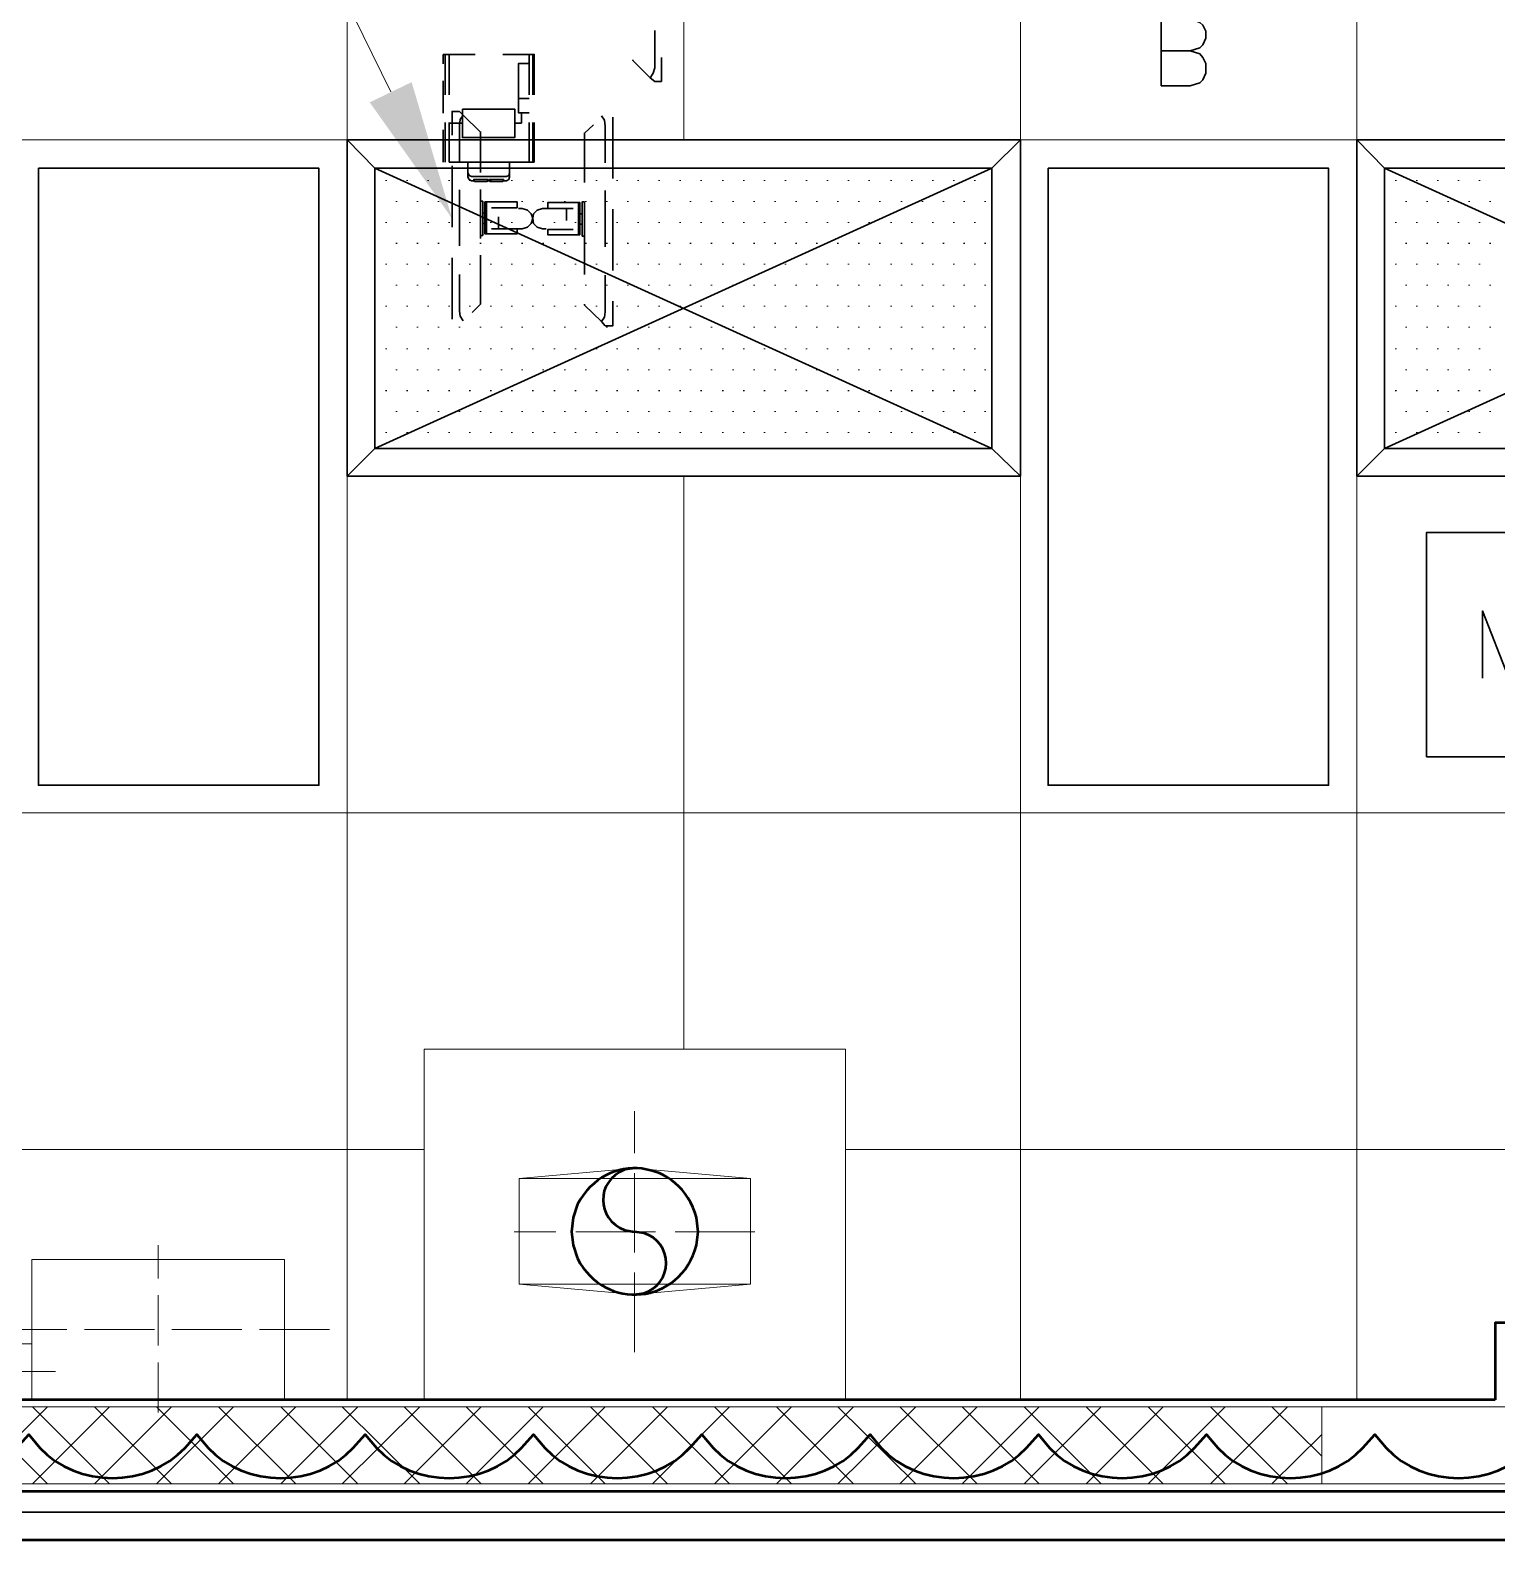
# Model space of a CAD drawing. Header units: inches. Extents: x 5 to 516, y -193 to 129.
# Drawn here: x 375.22 to 383.94, y 36.88 to 45.85 of the extents above; entities that cross this region are included whole.
import ezdxf

# ---------------------------------------------------------------- set-up
doc = ezdxf.new("R2010")
doc.units = ezdxf.units.IN
doc.header["$MEASUREMENT"] = 0
doc.linetypes.add('PDF_IMPORT', pattern=[1, 0.8, -0.2])
doc.layers.add('PDF9_Geometry', color=7, linetype='Continuous')
doc.layers.add('PDF9_Solid Fills', color=7, linetype='Continuous')

msp = doc.modelspace()

# ---------------------------------------------------------------- linework, layer by layer
at = {"layer": 'PDF9_Geometry', "lineweight": 15}
for points in [[(377.1072941, 55.7072301), (377.1072941, 37.7072311)], [(381.1072939, 55.7072301), (381.1072939, 37.7072311)], [(383.1072938, 55.7072301), (383.1072938, 40.4450092)], [(379.107294, 49.1961175), (379.107294, 45.1961178)], [(377.3650704, 45.4805597), (376.0450705, 48.1738929), (375.2584038, 48.1738929)], [(331.2272963, 45.1961178), (422.6050672, 45.1961178)], [(377.1072941, 43.1961179), (381.1072939, 43.1961179)], [(379.107294, 43.1961179), (379.107294, 39.7916737)], [(383.1072938, 43.1961179), (387.1072935, 43.1961179)], [(350.0584042, 41.196118), (424.1872882, 41.196118)], [(383.1072938, 40.4450058), (383.1072938, 37.7072283)], [(380.067291, 37.7072277), (380.067291, 39.791672), (377.565069, 39.791672), (377.565069, 37.7072277)], [(350.0584042, 39.1961136), (377.565069, 39.1961136)], [(380.067291, 39.1961136), (424.1872882, 39.1961136)], [(378.1295108, 39.0227828), (378.8139552, 39.085005), (379.5028442, 39.0227828)], [(376.7339579, 37.7072242), (376.7339579, 38.5427797), (375.2317357, 38.5427797)], [(375.2317426, 37.7072266), (375.2317426, 38.5427821), (376.7339648, 38.5427821), (376.7339648, 37.7072266)], [(375.2317426, 38.5427797), (375.2317426, 37.7072242)], [(379.502847, 38.3961145), (378.8139581, 38.3338923), (378.1295137, 38.3961145)], [(375.373959, 37.8761131), (374.7561813, 37.8761131)], [(375.3250676, 37.2094465), (374.8672899, 37.6672242)], [(374.8672949, 37.2094465), (375.3250727, 37.6672242)], [(375.2361824, 37.2094465), (375.6939601, 37.6672242)], [(375.6939641, 37.2094465), (375.2361863, 37.6672242)], [(375.6050698, 37.2094465), (376.0628475, 37.6672242)], [(376.0628515, 37.2094465), (375.6050738, 37.6672242)], [(375.9739572, 37.2094465), (376.431735, 37.6672242)], [(376.4317389, 37.2094465), (375.9739612, 37.6672242)], [(376.8006264, 37.2094465), (376.3428486, 37.6672242)], [(376.3428537, 37.2094465), (376.8006314, 37.6672242)], [(377.1695138, 37.2094465), (376.711736, 37.6672242)], [(376.7117411, 37.2094465), (377.1695188, 37.6672242)], [(377.5384012, 37.2094465), (377.076179, 37.6672242)], [(377.0761797, 37.2094465), (377.5384019, 37.6672242)], [(377.4450672, 37.2094465), (377.9028449, 37.6672242)], [(377.9028489, 37.2094465), (377.4450711, 37.6672242)], [(377.8139546, 37.2094465), (378.2717323, 37.6672242)], [(378.2717363, 37.2094465), (377.8139586, 37.6672242)], [(378.6406237, 37.2094465), (378.182846, 37.6672242)], [(378.182851, 37.2094465), (378.6406288, 37.6672242)], [(378.5517385, 37.2094465), (379.0095162, 37.6672242)], [(379.0095202, 37.2094465), (378.5517424, 37.6672242)], [(378.9206259, 37.2094465), (379.3784036, 37.6672242)], [(379.3784076, 37.2094465), (378.9206299, 37.6672242)], [(379.2895133, 37.2094465), (379.7472911, 37.6672242)], [(379.747295, 37.2094465), (379.2895173, 37.6672242)], [(379.6584007, 37.2094465), (380.1161785, 37.6672242)], [(380.1161825, 37.2094465), (379.6584047, 37.6672242)], [(380.4850699, 37.2094465), (380.0228477, 37.6672242)], [(380.0228484, 37.2094465), (380.4850706, 37.6672242)], [(380.3917358, 37.2094465), (380.8495136, 37.6672242)], [(380.8495176, 37.2094465), (380.3917398, 37.6672242)], [(380.7606233, 37.2094465), (381.218401, 37.6672242)], [(381.218405, 37.2094465), (380.7606272, 37.6672242)], [(381.1295107, 37.2094465), (381.5872884, 37.6672242)], [(381.5872924, 37.2094465), (381.1295147, 37.6672242)], [(381.9561798, 37.2094465), (381.4984021, 37.6672242)], [(381.4984071, 37.2094465), (381.9561849, 37.6672242)], [(382.3250672, 37.2094465), (381.8672895, 37.6672242)], [(381.8672946, 37.2094465), (382.3250723, 37.6672242)], [(382.236182, 37.2094465), (382.6939597, 37.6672242)], [(382.6939637, 37.2094465), (382.236186, 37.6672242)], [(382.8984089, 37.3738933), (382.6006311, 37.6672266)], [(382.6006297, 37.2094465), (382.8984074, 37.5027798)]]:
    msp.add_lwpolyline(points, dxfattribs=at)
at = {"layer": 'PDF9_Geometry', "lineweight": 35}
for points in [[(378.9072886, 45.5650052), (378.9250663, 45.5916719), (378.9339552, 45.622783), (378.9339552, 45.8450052)], [(381.9428516, 45.5161138), (381.9428516, 45.9161137), (382.1161849, 45.9161137), (382.1739627, 45.8938915), (382.1917404, 45.8761138), (382.2095182, 45.8405582), (382.2095182, 45.8005582), (382.1917404, 45.7605582), (382.1739627, 45.7427804), (382.1161849, 45.7250026), (381.9428516, 45.7250026)], [(377.8672948, 45.7027819), (377.6761837, 45.7027819)], [(377.6895152, 45.4627826), (377.6895152, 45.7027826)], [(377.711741, 45.7027819), (377.711741, 45.4627819)], [(378.0317385, 45.7027819), (378.2184051, 45.7027819), (378.2184051, 45.4627819)], [(378.1872908, 45.7027819), (378.1872908, 45.4627819)], [(378.2095166, 45.7027819), (378.2095166, 45.4627819)], [(378.805075, 45.6716722), (378.805075, 45.6672278), (378.9072973, 45.5650056), (378.9339639, 45.5427833), (378.9739639, 45.5427833), (378.9739639, 45.6850055)], [(382.1161823, 45.7250077), (382.1739601, 45.7072299), (382.1917379, 45.6850077), (382.2095157, 45.6494522), (382.2095157, 45.5916744), (382.1917379, 45.5516744), (382.1739601, 45.5338966), (382.1161823, 45.5161188), (381.942849, 45.5161188)], [(378.1872933, 45.6494507), (378.1250711, 45.6494507), (378.1250711, 45.3561174), (378.1872933, 45.3561174)], [(378.1250711, 45.4405568), (378.1872933, 45.4405568)], [(377.8984091, 45.2405604), (377.7961869, 45.3427826), (377.7739647, 45.3650048), (377.7295203, 45.3650048), (377.7295203, 45.2227826)], [(377.7961775, 45.342783), (377.7783997, 45.3161163), (377.7739553, 45.2805608), (377.7739553, 45.062783)], [(378.1428481, 45.3561112), (378.1428481, 45.293889)], [(378.6406237, 45.0583411), (378.6406237, 45.2761188), (378.6361793, 45.3116744), (378.6184015, 45.3383411)], [(378.6850664, 44.965007), (378.6850664, 45.3294515)], [(377.6895152, 45.0627808), (377.6895152, 45.2983364)], [(377.711741, 45.2983403), (377.711741, 45.0627848)], [(377.711741, 45.2938916), (377.791741, 45.2938916)], [(378.1028453, 45.2938916), (378.1428453, 45.2938916)], [(378.1872908, 45.2983403), (378.1872908, 45.0627848)], [(378.2095166, 45.2983403), (378.2095166, 45.0627848)], [(378.2184051, 45.2983403), (378.2184051, 45.0627848)], [(378.5695155, 45.285003), (378.5161822, 45.2361141), (378.5161822, 44.9427808)], [(377.2717364, 45.0272267), (377.1072919, 45.1961156)], [(380.9384028, 45.0272267), (381.1072917, 45.1961156)], [(383.271736, 45.0272267), (383.1072916, 45.1961156)], [(377.711741, 45.0627808), (378.1872966, 45.0627808)], [(377.7295181, 45.040564), (377.7295181, 44.6761196)], [(377.8228521, 44.9738956), (377.831741, 44.9605622), (377.8450744, 44.9516733), (377.831741, 44.9605622), (377.8228521, 44.9738956), (377.8228521, 45.0627844)], [(377.8228521, 45.0627808), (378.071741, 45.0627808), (378.071741, 44.9738919)], [(377.8228521, 45.0005611), (377.831741, 44.9827834), (377.8450744, 44.9783389)], [(377.862846, 44.9516697), (377.8450682, 44.9516697)], [(378.0717407, 45.0005575), (378.0672962, 44.9827797), (378.0539629, 44.9783353), (377.845074, 44.9783353)], [(377.9384073, 44.9472249), (377.9428518, 44.9605582), (377.8584073, 44.9605582), (377.8628518, 44.9472249)], [(377.862846, 44.94723), (377.9384015, 44.94723)], [(377.95618, 44.9516697), (377.9428467, 44.9516697)], [(377.9561847, 44.9472249), (377.9517403, 44.9605582), (378.0361847, 44.9605582), (378.0317403, 44.9472249)], [(378.031737, 44.94723), (377.9561815, 44.94723)], [(378.0539629, 44.9516697), (378.0672962, 44.9605586), (378.0717407, 44.9738919), (378.0672962, 44.9605586), (378.0539629, 44.9516697), (378.0361851, 44.9516697)], [(377.7739607, 44.8983386), (377.7739607, 44.5650052)], [(378.6406237, 44.5605565), (378.6406237, 44.8938898)], [(377.9339632, 44.8272213), (378.1161855, 44.8272213), (378.1161855, 44.7916658), (377.9650744, 44.7916658)], [(378.031737, 44.7872275), (378.031737, 44.7916719)], [(378.0939567, 44.7872275), (378.0939567, 44.7916719)], [(378.1250711, 44.7872275), (378.1472933, 44.7872275), (378.1784044, 44.7783386), (378.2006266, 44.7561163), (378.2095155, 44.7294497), (378.2006266, 44.6983386), (378.1784044, 44.6761163), (378.1472933, 44.6672275)], [(378.2895134, 44.6672278), (378.2672911, 44.6672278), (378.23618, 44.6761167), (378.2139578, 44.6983389), (378.2095134, 44.72945), (378.2139578, 44.7561167), (378.23618, 44.7783389), (378.2672911, 44.7872278)], [(378.2672966, 44.7872275), (378.4095188, 44.7872275), (378.4095188, 44.7161163)], [(378.4495159, 44.7872275), (378.2984048, 44.7872275), (378.2984048, 44.822783), (378.480627, 44.822783)], [(378.6850664, 44.41834), (378.6850664, 44.7827845)], [(377.9250657, 44.7605619), (377.9117323, 44.7605619)], [(377.9250657, 44.6983331), (377.9117323, 44.6983331)], [(378.1472879, 44.6672278), (378.0050657, 44.6672278), (378.0050657, 44.7383389)], [(378.4895188, 44.7561131), (378.5028521, 44.7561131)], [(378.4895188, 44.6938934), (378.5028521, 44.6938934)], [(378.5161844, 44.7605619), (378.5161844, 44.3961175)], [(377.9650686, 44.6672278), (378.1161797, 44.6672278), (378.1161797, 44.6361167), (377.9339575, 44.6361167)], [(378.4806212, 44.6316737), (378.298399, 44.6316737), (378.298399, 44.6627848), (378.4495101, 44.6627848)], [(378.3206277, 44.6672278), (378.3206277, 44.6627834)], [(378.3828474, 44.6672278), (378.3828474, 44.6627834)], [(377.7295181, 44.493888), (377.7295181, 44.1294436)], [(377.7739607, 44.3961142), (377.7739607, 44.1783364), (377.7784052, 44.1472253), (377.7961829, 44.1205587)], [(378.6184069, 44.116112), (378.6361847, 44.1427787), (378.6406292, 44.1738898), (378.6406292, 44.3916676)], [(378.5161844, 44.2183393), (378.5161844, 44.2138949), (378.6184066, 44.1161171), (378.6406288, 44.0894504), (378.6850732, 44.0894504), (378.6850732, 44.2361171)], [(377.2717364, 43.3605601), (377.1072919, 43.1961157)], [(380.9384028, 43.3605601), (381.1072917, 43.1961157)], [(383.271736, 43.3605601), (383.1072916, 43.1961157)], [(383.8539571, 41.9961125), (383.8539571, 42.3961125), (384.0095127, 41.9961125), (384.1606238, 42.3961125), (384.1606238, 41.9961125)], [(349.7295196, 37.0405599), (388.0628509, 37.0405599)]]:
    msp.add_lwpolyline(points, dxfattribs=at)
at = {"layer": 'PDF9_Geometry', "linetype": 'PDF_IMPORT', "lineweight": 35, "ltscale": 0.24}
msp.add_lwpolyline([(378.2184051, 45.0627808), (377.6761837, 45.0627808), (377.6761869, 45.7027826), (377.6895203, 45.7027826)], dxfattribs=at)
at = {"layer": 'PDF9_Geometry', "lineweight": 35}
for points in [[(377.7917342, 45.3783349), (378.1028453, 45.3783349), (378.1028453, 45.209446), (377.7917342, 45.209446)], [(377.1072941, 45.1961178), (377.1072941, 43.1961179), (381.1072939, 43.1961179), (381.1072939, 45.1961178)], [(383.1072938, 45.1961178), (383.1072938, 43.1961179), (387.1072935, 43.1961179), (387.1072935, 45.1961178)], [(375.2717365, 45.0272267), (375.2717365, 41.3605603), (376.938403, 41.3605603), (376.938403, 45.0272267)], [(377.2717364, 45.0272267), (377.2717364, 43.3605601), (380.9384028, 43.3605601), (380.9384028, 45.0272267)], [(377.8628518, 44.9472249), (377.9384073, 44.9472249), (377.9428518, 44.9605582), (377.8584073, 44.9605582)], [(378.0317403, 44.9472249), (377.9561847, 44.9472249), (377.9517403, 44.9605582), (378.0361847, 44.9605582)], [(381.2717361, 45.0272267), (381.2717361, 41.3605603), (382.9384027, 41.3605603), (382.9384027, 45.0272267)], [(383.271736, 45.0272267), (383.271736, 43.3605601), (386.9384025, 43.3605601), (386.9384025, 45.0272267)], [(377.9117374, 44.8316701), (377.9117374, 44.6272257), (377.8984041, 44.6272257), (377.8984041, 44.8316701)], [(377.9250657, 44.8272213), (377.9250657, 44.6361102), (377.9339546, 44.6361102), (377.9339546, 44.8272213)], [(378.4895188, 44.6316737), (378.4895188, 44.8227848), (378.4806299, 44.8227848), (378.4806299, 44.6316737)], [(378.502847, 44.6227761), (378.502847, 44.8272206), (378.5161804, 44.8272206), (378.5161804, 44.6227761)], [(384.8539571, 41.5294513), (384.8539571, 42.8627846), (383.5206238, 42.8627846), (383.5206238, 41.5294513)]]:
    msp.add_lwpolyline(points, close=True, dxfattribs=at)
at = {"layer": 'PDF9_Geometry', "linetype": 'PDF_IMPORT', "lineweight": 35, "ltscale": 0.364444}
msp.add_lwpolyline([(377.8495177, 44.1694522), (377.8984066, 44.2183411), (377.8984091, 45.2450048)], dxfattribs=at)
at = {"layer": 'PDF9_Geometry', "color": 253, "lineweight": 30, "true_color": 0xb3b3b3}
for points in [[(377.2717364, 45.0272267), (380.9384028, 43.3605601)], [(380.9384028, 45.0272267), (377.2717364, 43.3605601)], [(377.3384048, 44.9516697), (377.3384048, 44.9561142)], [(377.4628442, 44.9516697), (377.4628442, 44.9561142)], [(377.5872926, 44.9516697), (377.5872926, 44.9561142)], [(377.711741, 44.9516697), (377.711741, 44.9561142)], [(377.8361804, 44.9516697), (377.8361804, 44.9561142)], [(377.9606288, 44.9516697), (377.9606288, 44.9561142)], [(378.0850682, 44.9516697), (378.0850682, 44.9561142)], [(378.2095166, 44.9516697), (378.2095166, 44.9561142)], [(378.3384048, 44.9516697), (378.3384048, 44.9561142)], [(378.4628442, 44.9516697), (378.4628442, 44.9561142)], [(378.5872926, 44.9516697), (378.5872926, 44.9561142)], [(378.711741, 44.9516697), (378.711741, 44.9561142)], [(378.8361804, 44.9516697), (378.8361804, 44.9561142)], [(378.9606288, 44.9516697), (378.9606288, 44.9561142)], [(379.0850681, 44.9516697), (379.0850681, 44.9561142)], [(379.2095166, 44.9516697), (379.2095166, 44.9561142)], [(379.3384047, 44.9516697), (379.3384047, 44.9561142)], [(379.4628441, 44.9516697), (379.4628441, 44.9561142)], [(379.5872925, 44.9516697), (379.5872925, 44.9561142)], [(379.7117409, 44.9516697), (379.7117409, 44.9561142)], [(379.8361803, 44.9516697), (379.8361803, 44.9561142)], [(379.9606287, 44.9516697), (379.9606287, 44.9561142)], [(380.0850681, 44.9516697), (380.0850681, 44.9561142)], [(380.2095165, 44.9516697), (380.2095165, 44.9561142)], [(380.3384047, 44.9516697), (380.3384047, 44.9561142)], [(380.462844, 44.9516697), (380.462844, 44.9561142)], [(380.5872925, 44.9516697), (380.5872925, 44.9561142)], [(380.7117409, 44.9516697), (380.7117409, 44.9561142)], [(380.8361802, 44.9516697), (380.8361802, 44.9561142)], [(383.271736, 45.0272267), (386.9384025, 43.3605601)], [(386.9384025, 45.0272267), (383.271736, 43.3605601)], [(383.3384045, 44.9516697), (383.3384045, 44.9561142)], [(383.4628439, 44.9516697), (383.4628439, 44.9561142)], [(383.5872923, 44.9516697), (383.5872923, 44.9561142)], [(383.7117407, 44.9516697), (383.7117407, 44.9561142)], [(383.8361801, 44.9516697), (383.8361801, 44.9561142)], [(377.2717364, 44.8272213), (377.2717364, 44.8316657)], [(377.4006245, 44.8272213), (377.4006245, 44.8316657)], [(377.5250729, 44.8272213), (377.5250729, 44.8316657)], [(377.6495123, 44.8272213), (377.6495123, 44.8316657)], [(377.7739607, 44.8272213), (377.7739607, 44.8316657)], [(377.8984091, 44.8272213), (377.8984091, 44.8316657)], [(378.0228485, 44.8272213), (378.0228485, 44.8316657)], [(378.1472879, 44.8272213), (378.1472879, 44.8316657)], [(378.2717363, 44.8272213), (378.2717363, 44.8316657)], [(378.4006245, 44.8272213), (378.4006245, 44.8316657)], [(378.5250729, 44.8272213), (378.5250729, 44.8316657)], [(378.6495123, 44.8272213), (378.6495123, 44.8316657)], [(378.7739607, 44.8272213), (378.7739607, 44.8316657)], [(378.8984091, 44.8272213), (378.8984091, 44.8316657)], [(379.0228485, 44.8272213), (379.0228485, 44.8316657)], [(379.1472878, 44.8272213), (379.1472878, 44.8316657)], [(379.2717363, 44.8272213), (379.2717363, 44.8316657)], [(379.4006244, 44.8272213), (379.4006244, 44.8316657)], [(379.5250728, 44.8272213), (379.5250728, 44.8316657)], [(379.6495122, 44.8272213), (379.6495122, 44.8316657)], [(379.7739606, 44.8272213), (379.7739606, 44.8316657)], [(379.898409, 44.8272213), (379.898409, 44.8316657)], [(380.0228484, 44.8272213), (380.0228484, 44.8316657)], [(380.1472878, 44.8272213), (380.1472878, 44.8316657)], [(380.2717362, 44.8272213), (380.2717362, 44.8316657)], [(380.4006244, 44.8272213), (380.4006244, 44.8316657)], [(380.5250728, 44.8272213), (380.5250728, 44.8316657)], [(380.6495121, 44.8272213), (380.6495121, 44.8316657)], [(380.7739606, 44.8272213), (380.7739606, 44.8316657)], [(380.898409, 44.8272213), (380.898409, 44.8316657)], [(383.271736, 44.8272213), (383.271736, 44.8316657)], [(383.4006242, 44.8272213), (383.4006242, 44.8316657)], [(383.5250726, 44.8272213), (383.5250726, 44.8316657)], [(383.649512, 44.8272213), (383.649512, 44.8316657)], [(383.7739604, 44.8272213), (383.7739604, 44.8316657)], [(383.8984088, 44.8272213), (383.8984088, 44.8316657)], [(377.3384048, 44.7027819), (377.3384048, 44.7072264)], [(377.4628442, 44.7027819), (377.4628442, 44.7072264)], [(377.5872926, 44.7027819), (377.5872926, 44.7072264)], [(377.711741, 44.7027819), (377.711741, 44.7072264)], [(377.8361804, 44.7027819), (377.8361804, 44.7072264)], [(377.9606288, 44.7027819), (377.9606288, 44.7072264)], [(378.0850682, 44.7027819), (378.0850682, 44.7072264)], [(378.2095166, 44.7027819), (378.2095166, 44.7072264)], [(378.3384048, 44.7027819), (378.3384048, 44.7072264)], [(378.4628442, 44.7027819), (378.4628442, 44.7072264)], [(378.5872926, 44.7027819), (378.5872926, 44.7072264)], [(378.711741, 44.7027819), (378.711741, 44.7072264)], [(378.8361804, 44.7027819), (378.8361804, 44.7072264)], [(378.9606288, 44.7027819), (378.9606288, 44.7072264)], [(379.0850681, 44.7027819), (379.0850681, 44.7072264)], [(379.2095166, 44.7027819), (379.2095166, 44.7072264)], [(379.3384047, 44.7027819), (379.3384047, 44.7072264)], [(379.4628441, 44.7027819), (379.4628441, 44.7072264)], [(379.5872925, 44.7027819), (379.5872925, 44.7072264)], [(379.7117409, 44.7027819), (379.7117409, 44.7072264)], [(379.8361803, 44.7027819), (379.8361803, 44.7072264)], [(379.9606287, 44.7027819), (379.9606287, 44.7072264)], [(380.0850681, 44.7027819), (380.0850681, 44.7072264)], [(380.2095165, 44.7027819), (380.2095165, 44.7072264)], [(380.3384047, 44.7027819), (380.3384047, 44.7072264)], [(380.462844, 44.7027819), (380.462844, 44.7072264)], [(380.5872925, 44.7027819), (380.5872925, 44.7072264)], [(380.7117409, 44.7027819), (380.7117409, 44.7072264)], [(380.8361802, 44.7027819), (380.8361802, 44.7072264)], [(383.3384045, 44.7027819), (383.3384045, 44.7072264)], [(383.4628439, 44.7027819), (383.4628439, 44.7072264)], [(383.5872923, 44.7027819), (383.5872923, 44.7072264)], [(383.7117407, 44.7027819), (383.7117407, 44.7072264)], [(383.8361801, 44.7027819), (383.8361801, 44.7072264)], [(377.2717364, 44.5783335), (377.2717364, 44.582778)], [(377.4006245, 44.5783335), (377.4006245, 44.582778)], [(377.5250729, 44.5783335), (377.5250729, 44.582778)], [(377.6495123, 44.5783335), (377.6495123, 44.582778)], [(377.7739607, 44.5783335), (377.7739607, 44.582778)], [(377.8984091, 44.5783335), (377.8984091, 44.582778)], [(378.0228485, 44.5783335), (378.0228485, 44.582778)], [(378.1472879, 44.5783335), (378.1472879, 44.582778)], [(378.2717363, 44.5783335), (378.2717363, 44.582778)], [(378.4006245, 44.5783335), (378.4006245, 44.582778)], [(378.5250729, 44.5783335), (378.5250729, 44.582778)], [(378.6495123, 44.5783335), (378.6495123, 44.582778)], [(378.7739607, 44.5783335), (378.7739607, 44.582778)], [(378.8984091, 44.5783335), (378.8984091, 44.582778)], [(379.0228485, 44.5783335), (379.0228485, 44.582778)], [(379.1472878, 44.5783335), (379.1472878, 44.582778)], [(379.2717363, 44.5783335), (379.2717363, 44.582778)], [(379.4006244, 44.5783335), (379.4006244, 44.582778)], [(379.5250728, 44.5783335), (379.5250728, 44.582778)], [(379.6495122, 44.5783335), (379.6495122, 44.582778)], [(379.7739606, 44.5783335), (379.7739606, 44.582778)], [(379.898409, 44.5783335), (379.898409, 44.582778)], [(380.0228484, 44.5783335), (380.0228484, 44.582778)], [(380.1472878, 44.5783335), (380.1472878, 44.582778)], [(380.2717362, 44.5783335), (380.2717362, 44.582778)], [(380.4006244, 44.5783335), (380.4006244, 44.582778)], [(380.5250728, 44.5783335), (380.5250728, 44.582778)], [(380.6495121, 44.5783335), (380.6495121, 44.582778)], [(380.7739606, 44.5783335), (380.7739606, 44.582778)], [(380.898409, 44.5783335), (380.898409, 44.582778)], [(383.271736, 44.5783335), (383.271736, 44.582778)], [(383.4006242, 44.5783335), (383.4006242, 44.582778)], [(383.5250726, 44.5783335), (383.5250726, 44.582778)], [(383.649512, 44.5783335), (383.649512, 44.582778)], [(383.7739604, 44.5783335), (383.7739604, 44.582778)], [(383.8984088, 44.5783335), (383.8984088, 44.582778)], [(377.3384048, 44.4538941), (377.3384048, 44.4583386)], [(377.4628442, 44.4538941), (377.4628442, 44.4583386)], [(377.5872926, 44.4538941), (377.5872926, 44.4583386)], [(377.711741, 44.4538941), (377.711741, 44.4583386)], [(377.8361804, 44.4538941), (377.8361804, 44.4583386)], [(377.9606288, 44.4538941), (377.9606288, 44.4583386)], [(378.0850682, 44.4538941), (378.0850682, 44.4583386)], [(378.2095166, 44.4538941), (378.2095166, 44.4583386)], [(378.3384048, 44.4538941), (378.3384048, 44.4583386)], [(378.4628442, 44.4538941), (378.4628442, 44.4583386)], [(378.5872926, 44.4538941), (378.5872926, 44.4583386)], [(378.711741, 44.4538941), (378.711741, 44.4583386)], [(378.8361804, 44.4538941), (378.8361804, 44.4583386)], [(378.9606288, 44.4538941), (378.9606288, 44.4583386)], [(379.0850681, 44.4538941), (379.0850681, 44.4583386)], [(379.2095166, 44.4538941), (379.2095166, 44.4583386)], [(379.3384047, 44.4538941), (379.3384047, 44.4583386)], [(379.4628441, 44.4538941), (379.4628441, 44.4583386)], [(379.5872925, 44.4538941), (379.5872925, 44.4583386)], [(379.7117409, 44.4538941), (379.7117409, 44.4583386)], [(379.8361803, 44.4538941), (379.8361803, 44.4583386)], [(379.9606287, 44.4538941), (379.9606287, 44.4583386)], [(380.0850681, 44.4538941), (380.0850681, 44.4583386)], [(380.2095165, 44.4538941), (380.2095165, 44.4583386)], [(380.3384047, 44.4538941), (380.3384047, 44.4583386)], [(380.462844, 44.4538941), (380.462844, 44.4583386)], [(380.5872925, 44.4538941), (380.5872925, 44.4583386)], [(380.7117409, 44.4538941), (380.7117409, 44.4583386)], [(380.8361802, 44.4538941), (380.8361802, 44.4583386)], [(383.3384045, 44.4538941), (383.3384045, 44.4583386)], [(383.4628439, 44.4538941), (383.4628439, 44.4583386)], [(383.5872923, 44.4538941), (383.5872923, 44.4583386)], [(383.7117407, 44.4538941), (383.7117407, 44.4583386)], [(383.8361801, 44.4538941), (383.8361801, 44.4583386)], [(377.2717364, 44.3294457), (377.2717364, 44.3338902)], [(377.4006245, 44.3294457), (377.4006245, 44.3338902)], [(377.5250729, 44.3294457), (377.5250729, 44.3338902)], [(377.6495123, 44.3294457), (377.6495123, 44.3338902)], [(377.7739607, 44.3294457), (377.7739607, 44.3338902)], [(377.8984091, 44.3294457), (377.8984091, 44.3338902)], [(378.0228485, 44.3294457), (378.0228485, 44.3338902)], [(378.1472879, 44.3294457), (378.1472879, 44.3338902)], [(378.2717363, 44.3294457), (378.2717363, 44.3338902)], [(378.4006245, 44.3294457), (378.4006245, 44.3338902)], [(378.5250729, 44.3294457), (378.5250729, 44.3338902)], [(378.6495123, 44.3294457), (378.6495123, 44.3338902)], [(378.7739607, 44.3294457), (378.7739607, 44.3338902)], [(378.8984091, 44.3294457), (378.8984091, 44.3338902)], [(379.0228485, 44.3294457), (379.0228485, 44.3338902)], [(379.1472878, 44.3294457), (379.1472878, 44.3338902)], [(379.2717363, 44.3294457), (379.2717363, 44.3338902)], [(379.4006244, 44.3294457), (379.4006244, 44.3338902)], [(379.5250728, 44.3294457), (379.5250728, 44.3338902)], [(379.6495122, 44.3294457), (379.6495122, 44.3338902)], [(379.7739606, 44.3294457), (379.7739606, 44.3338902)], [(379.898409, 44.3294457), (379.898409, 44.3338902)], [(380.0228484, 44.3294457), (380.0228484, 44.3338902)], [(380.1472878, 44.3294457), (380.1472878, 44.3338902)], [(380.2717362, 44.3294457), (380.2717362, 44.3338902)], [(380.4006244, 44.3294457), (380.4006244, 44.3338902)], [(380.5250728, 44.3294457), (380.5250728, 44.3338902)], [(380.6495121, 44.3294457), (380.6495121, 44.3338902)], [(380.7739606, 44.3294457), (380.7739606, 44.3338902)], [(380.898409, 44.3294457), (380.898409, 44.3338902)], [(383.271736, 44.3294457), (383.271736, 44.3338902)], [(383.4006242, 44.3294457), (383.4006242, 44.3338902)], [(383.5250726, 44.3294457), (383.5250726, 44.3338902)], [(383.649512, 44.3294457), (383.649512, 44.3338902)], [(383.7739604, 44.3294457), (383.7739604, 44.3338902)], [(383.8984088, 44.3294457), (383.8984088, 44.3338902)], [(377.3384048, 44.2050063), (377.3384048, 44.2094508)], [(377.4628442, 44.2050063), (377.4628442, 44.2094508)], [(377.5872926, 44.2050063), (377.5872926, 44.2094508)], [(377.711741, 44.2050063), (377.711741, 44.2094508)], [(377.8361804, 44.2050063), (377.8361804, 44.2094508)], [(377.9606288, 44.2050063), (377.9606288, 44.2094508)], [(378.0850682, 44.2050063), (378.0850682, 44.2094508)], [(378.2095166, 44.2050063), (378.2095166, 44.2094508)], [(378.3384048, 44.2050063), (378.3384048, 44.2094508)], [(378.4628442, 44.2050063), (378.4628442, 44.2094508)], [(378.5872926, 44.2050063), (378.5872926, 44.2094508)], [(378.711741, 44.2050063), (378.711741, 44.2094508)], [(378.8361804, 44.2050063), (378.8361804, 44.2094508)], [(378.9606288, 44.2050063), (378.9606288, 44.2094508)], [(379.0850681, 44.2050063), (379.0850681, 44.2094508)], [(379.2095166, 44.2050063), (379.2095166, 44.2094508)], [(379.3384047, 44.2050063), (379.3384047, 44.2094508)], [(379.4628441, 44.2050063), (379.4628441, 44.2094508)], [(379.5872925, 44.2050063), (379.5872925, 44.2094508)], [(379.7117409, 44.2050063), (379.7117409, 44.2094508)], [(379.8361803, 44.2050063), (379.8361803, 44.2094508)], [(379.9606287, 44.2050063), (379.9606287, 44.2094508)], [(380.0850681, 44.2050063), (380.0850681, 44.2094508)], [(380.2095165, 44.2050063), (380.2095165, 44.2094508)], [(380.3384047, 44.2050063), (380.3384047, 44.2094508)], [(380.462844, 44.2050063), (380.462844, 44.2094508)], [(380.5872925, 44.2050063), (380.5872925, 44.2094508)], [(380.7117409, 44.2050063), (380.7117409, 44.2094508)], [(380.8361802, 44.2050063), (380.8361802, 44.2094508)], [(383.3384045, 44.2050063), (383.3384045, 44.2094508)], [(383.4628439, 44.2050063), (383.4628439, 44.2094508)], [(383.5872923, 44.2050063), (383.5872923, 44.2094508)], [(383.7117407, 44.2050063), (383.7117407, 44.2094508)], [(383.8361801, 44.2050063), (383.8361801, 44.2094508)], [(377.2717364, 44.0805579), (377.2717364, 44.0850024)], [(377.4006245, 44.0805579), (377.4006245, 44.0850024)], [(377.5250729, 44.0805579), (377.5250729, 44.0850024)], [(377.6495123, 44.0805579), (377.6495123, 44.0850024)], [(377.7739607, 44.0805579), (377.7739607, 44.0850024)], [(377.8984091, 44.0805579), (377.8984091, 44.0850024)], [(378.0228485, 44.0805579), (378.0228485, 44.0850024)], [(378.1472879, 44.0805579), (378.1472879, 44.0850024)], [(378.2717363, 44.0805579), (378.2717363, 44.0850024)], [(378.4006245, 44.0805579), (378.4006245, 44.0850024)], [(378.5250729, 44.0805579), (378.5250729, 44.0850024)], [(378.6495123, 44.0805579), (378.6495123, 44.0850024)], [(378.7739607, 44.0805579), (378.7739607, 44.0850024)], [(378.8984091, 44.0805579), (378.8984091, 44.0850024)], [(379.0228485, 44.0805579), (379.0228485, 44.0850024)], [(379.1472878, 44.0805579), (379.1472878, 44.0850024)], [(379.2717363, 44.0805579), (379.2717363, 44.0850024)], [(379.4006244, 44.0805579), (379.4006244, 44.0850024)], [(379.5250728, 44.0805579), (379.5250728, 44.0850024)], [(379.6495122, 44.0805579), (379.6495122, 44.0850024)], [(379.7739606, 44.0805579), (379.7739606, 44.0850024)], [(379.898409, 44.0805579), (379.898409, 44.0850024)], [(380.0228484, 44.0805579), (380.0228484, 44.0850024)], [(380.1472878, 44.0805579), (380.1472878, 44.0850024)], [(380.2717362, 44.0805579), (380.2717362, 44.0850024)], [(380.4006244, 44.0805579), (380.4006244, 44.0850024)], [(380.5250728, 44.0805579), (380.5250728, 44.0850024)], [(380.6495121, 44.0805579), (380.6495121, 44.0850024)], [(380.7739606, 44.0805579), (380.7739606, 44.0850024)], [(380.898409, 44.0805579), (380.898409, 44.0850024)], [(383.271736, 44.0805579), (383.271736, 44.0850024)], [(383.4006242, 44.0805579), (383.4006242, 44.0850024)], [(383.5250726, 44.0805579), (383.5250726, 44.0850024)], [(383.649512, 44.0805579), (383.649512, 44.0850024)], [(383.7739604, 44.0805579), (383.7739604, 44.0850024)], [(383.8984088, 44.0805579), (383.8984088, 44.0850024)], [(377.3384048, 43.9516698), (377.3384048, 43.9561142)], [(377.4628442, 43.9516698), (377.4628442, 43.9561142)], [(377.5872926, 43.9516698), (377.5872926, 43.9561142)], [(377.711741, 43.9516698), (377.711741, 43.9561142)], [(377.8361804, 43.9516698), (377.8361804, 43.9561142)], [(377.9606288, 43.9516698), (377.9606288, 43.9561142)], [(378.0850682, 43.9516698), (378.0850682, 43.9561142)], [(378.2095166, 43.9516698), (378.2095166, 43.9561142)], [(378.3384048, 43.9516698), (378.3384048, 43.9561142)], [(378.4628442, 43.9516698), (378.4628442, 43.9561142)], [(378.5872926, 43.9516698), (378.5872926, 43.9561142)], [(378.711741, 43.9516698), (378.711741, 43.9561142)], [(378.8361804, 43.9516698), (378.8361804, 43.9561142)], [(378.9606288, 43.9516698), (378.9606288, 43.9561142)], [(379.0850681, 43.9516698), (379.0850681, 43.9561142)], [(379.2095166, 43.9516698), (379.2095166, 43.9561142)], [(379.3384047, 43.9516698), (379.3384047, 43.9561142)], [(379.4628441, 43.9516698), (379.4628441, 43.9561142)], [(379.5872925, 43.9516698), (379.5872925, 43.9561142)], [(379.7117409, 43.9516698), (379.7117409, 43.9561142)], [(379.8361803, 43.9516698), (379.8361803, 43.9561142)], [(379.9606287, 43.9516698), (379.9606287, 43.9561142)], [(380.0850681, 43.9516698), (380.0850681, 43.9561142)], [(380.2095165, 43.9516698), (380.2095165, 43.9561142)], [(380.3384047, 43.9516698), (380.3384047, 43.9561142)], [(380.462844, 43.9516698), (380.462844, 43.9561142)], [(380.5872925, 43.9516698), (380.5872925, 43.9561142)], [(380.7117409, 43.9516698), (380.7117409, 43.9561142)], [(380.8361802, 43.9516698), (380.8361802, 43.9561142)], [(383.3384045, 43.9516698), (383.3384045, 43.9561142)], [(383.4628439, 43.9516698), (383.4628439, 43.9561142)], [(383.5872923, 43.9516698), (383.5872923, 43.9561142)], [(383.7117407, 43.9516698), (383.7117407, 43.9561142)], [(383.8361801, 43.9516698), (383.8361801, 43.9561142)], [(377.2717364, 43.8272214), (377.2717364, 43.8316658)], [(377.4006245, 43.8272214), (377.4006245, 43.8316658)], [(377.5250729, 43.8272214), (377.5250729, 43.8316658)], [(377.6495123, 43.8272214), (377.6495123, 43.8316658)], [(377.7739607, 43.8272214), (377.7739607, 43.8316658)], [(377.8984091, 43.8272214), (377.8984091, 43.8316658)], [(378.0228485, 43.8272214), (378.0228485, 43.8316658)], [(378.1472879, 43.8272214), (378.1472879, 43.8316658)], [(378.2717363, 43.8272214), (378.2717363, 43.8316658)], [(378.4006245, 43.8272214), (378.4006245, 43.8316658)], [(378.5250729, 43.8272214), (378.5250729, 43.8316658)], [(378.6495123, 43.8272214), (378.6495123, 43.8316658)], [(378.7739607, 43.8272214), (378.7739607, 43.8316658)], [(378.8984091, 43.8272214), (378.8984091, 43.8316658)], [(379.0228485, 43.8272214), (379.0228485, 43.8316658)], [(379.1472878, 43.8272214), (379.1472878, 43.8316658)], [(379.2717363, 43.8272214), (379.2717363, 43.8316658)], [(379.4006244, 43.8272214), (379.4006244, 43.8316658)], [(379.5250728, 43.8272214), (379.5250728, 43.8316658)], [(379.6495122, 43.8272214), (379.6495122, 43.8316658)], [(379.7739606, 43.8272214), (379.7739606, 43.8316658)], [(379.898409, 43.8272214), (379.898409, 43.8316658)], [(380.0228484, 43.8272214), (380.0228484, 43.8316658)], [(380.1472878, 43.8272214), (380.1472878, 43.8316658)], [(380.2717362, 43.8272214), (380.2717362, 43.8316658)], [(380.4006244, 43.8272214), (380.4006244, 43.8316658)], [(380.5250728, 43.8272214), (380.5250728, 43.8316658)], [(380.6495121, 43.8272214), (380.6495121, 43.8316658)], [(380.7739606, 43.8272214), (380.7739606, 43.8316658)], [(380.898409, 43.8272214), (380.898409, 43.8316658)], [(383.271736, 43.8272214), (383.271736, 43.8316658)], [(383.4006242, 43.8272214), (383.4006242, 43.8316658)], [(383.5250726, 43.8272214), (383.5250726, 43.8316658)], [(383.649512, 43.8272214), (383.649512, 43.8316658)], [(383.7739604, 43.8272214), (383.7739604, 43.8316658)], [(383.8984088, 43.8272214), (383.8984088, 43.8316658)], [(377.3384048, 43.702782), (377.3384048, 43.7072264)], [(377.4628442, 43.702782), (377.4628442, 43.7072264)], [(377.5872926, 43.702782), (377.5872926, 43.7072264)], [(377.711741, 43.702782), (377.711741, 43.7072264)], [(377.8361804, 43.702782), (377.8361804, 43.7072264)], [(377.9606288, 43.702782), (377.9606288, 43.7072264)], [(378.0850682, 43.702782), (378.0850682, 43.7072264)], [(378.2095166, 43.702782), (378.2095166, 43.7072264)], [(378.3384048, 43.702782), (378.3384048, 43.7072264)], [(378.4628442, 43.702782), (378.4628442, 43.7072264)], [(378.5872926, 43.702782), (378.5872926, 43.7072264)], [(378.711741, 43.702782), (378.711741, 43.7072264)], [(378.8361804, 43.702782), (378.8361804, 43.7072264)], [(378.9606288, 43.702782), (378.9606288, 43.7072264)], [(379.0850681, 43.702782), (379.0850681, 43.7072264)], [(379.2095166, 43.702782), (379.2095166, 43.7072264)], [(379.3384047, 43.702782), (379.3384047, 43.7072264)], [(379.4628441, 43.702782), (379.4628441, 43.7072264)], [(379.5872925, 43.702782), (379.5872925, 43.7072264)], [(379.7117409, 43.702782), (379.7117409, 43.7072264)], [(379.8361803, 43.702782), (379.8361803, 43.7072264)], [(379.9606287, 43.702782), (379.9606287, 43.7072264)], [(380.0850681, 43.702782), (380.0850681, 43.7072264)], [(380.2095165, 43.702782), (380.2095165, 43.7072264)], [(380.3384047, 43.702782), (380.3384047, 43.7072264)], [(380.462844, 43.702782), (380.462844, 43.7072264)], [(380.5872925, 43.702782), (380.5872925, 43.7072264)], [(380.7117409, 43.702782), (380.7117409, 43.7072264)], [(380.8361802, 43.702782), (380.8361802, 43.7072264)], [(383.3384045, 43.702782), (383.3384045, 43.7072264)], [(383.4628439, 43.702782), (383.4628439, 43.7072264)], [(383.5872923, 43.702782), (383.5872923, 43.7072264)], [(383.7117407, 43.702782), (383.7117407, 43.7072264)], [(383.8361801, 43.702782), (383.8361801, 43.7072264)], [(377.2717364, 43.5783336), (377.2717364, 43.582778)], [(377.4006245, 43.5783336), (377.4006245, 43.582778)], [(377.5250729, 43.5783336), (377.5250729, 43.582778)], [(377.6495123, 43.5783336), (377.6495123, 43.582778)], [(377.7739607, 43.5783336), (377.7739607, 43.582778)], [(377.8984091, 43.5783336), (377.8984091, 43.582778)], [(378.0228485, 43.5783336), (378.0228485, 43.582778)], [(378.1472879, 43.5783336), (378.1472879, 43.582778)], [(378.2717363, 43.5783336), (378.2717363, 43.582778)], [(378.4006245, 43.5783336), (378.4006245, 43.582778)], [(378.5250729, 43.5783336), (378.5250729, 43.582778)], [(378.6495123, 43.5783336), (378.6495123, 43.582778)], [(378.7739607, 43.5783336), (378.7739607, 43.582778)], [(378.8984091, 43.5783336), (378.8984091, 43.582778)], [(379.0228485, 43.5783336), (379.0228485, 43.582778)], [(379.1472878, 43.5783336), (379.1472878, 43.582778)], [(379.2717363, 43.5783336), (379.2717363, 43.582778)], [(379.4006244, 43.5783336), (379.4006244, 43.582778)], [(379.5250728, 43.5783336), (379.5250728, 43.582778)], [(379.6495122, 43.5783336), (379.6495122, 43.582778)], [(379.7739606, 43.5783336), (379.7739606, 43.582778)], [(379.898409, 43.5783336), (379.898409, 43.582778)], [(380.0228484, 43.5783336), (380.0228484, 43.582778)], [(380.1472878, 43.5783336), (380.1472878, 43.582778)], [(380.2717362, 43.5783336), (380.2717362, 43.582778)], [(380.4006244, 43.5783336), (380.4006244, 43.582778)], [(380.5250728, 43.5783336), (380.5250728, 43.582778)], [(380.6495121, 43.5783336), (380.6495121, 43.582778)], [(380.7739606, 43.5783336), (380.7739606, 43.582778)], [(380.898409, 43.5783336), (380.898409, 43.582778)], [(383.271736, 43.5783336), (383.271736, 43.582778)], [(383.4006242, 43.5783336), (383.4006242, 43.582778)], [(383.5250726, 43.5783336), (383.5250726, 43.582778)], [(383.649512, 43.5783336), (383.649512, 43.582778)], [(383.7739604, 43.5783336), (383.7739604, 43.582778)], [(383.8984088, 43.5783336), (383.8984088, 43.582778)], [(377.3384048, 43.4538942), (377.3384048, 43.4583386)], [(377.4628442, 43.4538942), (377.4628442, 43.4583386)], [(377.5872926, 43.4538942), (377.5872926, 43.4583386)], [(377.711741, 43.4538942), (377.711741, 43.4583386)], [(377.8361804, 43.4538942), (377.8361804, 43.4583386)], [(377.9606288, 43.4538942), (377.9606288, 43.4583386)], [(378.0850682, 43.4538942), (378.0850682, 43.4583386)], [(378.2095166, 43.4538942), (378.2095166, 43.4583386)], [(378.3384048, 43.4538942), (378.3384048, 43.4583386)], [(378.4628442, 43.4538942), (378.4628442, 43.4583386)], [(378.5872926, 43.4538942), (378.5872926, 43.4583386)], [(378.711741, 43.4538942), (378.711741, 43.4583386)], [(378.8361804, 43.4538942), (378.8361804, 43.4583386)], [(378.9606288, 43.4538942), (378.9606288, 43.4583386)], [(379.0850681, 43.4538942), (379.0850681, 43.4583386)], [(379.2095166, 43.4538942), (379.2095166, 43.4583386)], [(379.3384047, 43.4538942), (379.3384047, 43.4583386)], [(379.4628441, 43.4538942), (379.4628441, 43.4583386)], [(379.5872925, 43.4538942), (379.5872925, 43.4583386)], [(379.7117409, 43.4538942), (379.7117409, 43.4583386)], [(379.8361803, 43.4538942), (379.8361803, 43.4583386)], [(379.9606287, 43.4538942), (379.9606287, 43.4583386)], [(380.0850681, 43.4538942), (380.0850681, 43.4583386)], [(380.2095165, 43.4538942), (380.2095165, 43.4583386)], [(380.3384047, 43.4538942), (380.3384047, 43.4583386)], [(380.462844, 43.4538942), (380.462844, 43.4583386)], [(380.5872925, 43.4538942), (380.5872925, 43.4583386)], [(380.7117409, 43.4538942), (380.7117409, 43.4583386)], [(380.8361802, 43.4538942), (380.8361802, 43.4583386)], [(383.3384045, 43.4538942), (383.3384045, 43.4583386)], [(383.4628439, 43.4538942), (383.4628439, 43.4583386)], [(383.5872923, 43.4538942), (383.5872923, 43.4583386)], [(383.7117407, 43.4538942), (383.7117407, 43.4583386)], [(383.8361801, 43.4538942), (383.8361801, 43.4583386)]]:
    msp.add_lwpolyline(points, dxfattribs=at)
at = {"layer": 'PDF9_Geometry', "lineweight": 15}
for points in [[(381.1072939, 43.1961179), (377.1072941, 43.1961179)], [(377.5650758, 37.7072277), (377.5650758, 39.791672), (380.0672978, 39.791672), (380.0672978, 37.7072277)], [(378.1295108, 39.0227812), (378.1295108, 38.3961145), (379.5028442, 38.3961145), (379.5028442, 39.0227812)], [(374.8984093, 37.7072266), (374.8984093, 38.0405599), (375.2317426, 38.0405599), (375.2317426, 37.7072266)], [(375.2317426, 38.0405599), (375.2317426, 37.7072266), (374.8984093, 37.7072266), (374.8984093, 38.0405599)]]:
    msp.add_lwpolyline(points, close=True, dxfattribs=at)
at = {"layer": 'PDF9_Geometry', "linetype": 'PDF_IMPORT', "lineweight": 15, "ltscale": 17.079999}
msp.add_lwpolyline([(383.1072938, 43.1961179), (424.1872917, 43.1961179)], dxfattribs=at)
at = {"layer": 'PDF9_Geometry', "linetype": 'PDF_IMPORT', "lineweight": 15, "ltscale": 0.591111}
for points in [[(378.8139545, 37.991673), (378.8139545, 39.4227815)], [(379.5295126, 38.7072265), (378.0984041, 38.7072265)]]:
    msp.add_lwpolyline(points, dxfattribs=at)
at = {"layer": 'PDF9_Geometry', "lineweight": 50}
for points in [[(378.8139545, 39.0850025), (378.7561767, 39.0761136)], [(378.4761829, 38.871671), (378.4495162, 38.791671), (378.4406274, 38.7072265), (378.4495162, 38.6272265), (378.4761829, 38.5472265)], [(379.1828495, 38.6272265), (379.1917384, 38.7072265), (379.1828495, 38.791671)], [(378.7561767, 38.7161136), (378.8139545, 38.7072247)], [(384.7650718, 37.7072266), (384.7650718, 38.1650043), (383.9295163, 38.1650043), (383.9295163, 37.7072266)], [(383.9295141, 37.7072266), (369.6850703, 37.7072266)], [(375.1428506, 37.4227829), (375.2139611, 37.5027829), (375.2806272, 37.4227829)], [(376.1428505, 37.4227829), (376.213961, 37.5027829), (376.2806272, 37.4227829)], [(377.1428505, 37.4227829), (377.213961, 37.5027829), (377.2806271, 37.4227829)], [(378.1428504, 37.4227829), (378.2139609, 37.5027829), (378.2806271, 37.4227829)], [(379.1428503, 37.4227829), (379.2139609, 37.5027829), (379.280627, 37.4227829)], [(380.1428481, 37.4227829), (380.2139608, 37.5027829), (380.2806292, 37.4227829)], [(381.142848, 37.4227829), (381.2139608, 37.5027829), (381.2806292, 37.4227829)], [(382.142848, 37.4227829), (382.2139607, 37.5027829), (382.2806291, 37.4227829)], [(383.1428479, 37.4227829), (383.2139606, 37.5027829), (383.2806291, 37.4227829)], [(349.7295196, 37.1650038), (388.0628509, 37.1650038)], [(349.7295196, 36.8761132), (388.0628509, 36.8761132)]]:
    msp.add_lwpolyline(points, dxfattribs=at)
msp.add_lwpolyline([(378.8139545, 38.3338948), (378.8717323, 38.3427837, 0.735625), (378.8717323, 38.6983393), (378.8139545, 38.7072282)], format="xyb", dxfattribs=at)
at = {"layer": 'PDF9_Geometry', "linetype": 'PDF_IMPORT', "lineweight": 15, "ltscale": 0.373333}
msp.add_lwpolyline([(375.9828457, 37.6316696), (375.9828457, 38.6272269)], dxfattribs=at)
at = {"layer": 'PDF9_Geometry', "linetype": 'PDF_IMPORT', "lineweight": 15, "ltscale": 0.52}
msp.add_lwpolyline([(377.0006227, 38.1250054), (374.9650658, 38.1250054)], dxfattribs=at)
at = {"layer": 'PDF9_Geometry', "lineweight": 9}
msp.add_lwpolyline([(349.7295196, 37.6672242), (349.7295196, 37.2094465), (388.0628509, 37.2094465), (388.0628509, 37.6672242)], close=True, dxfattribs=at)
msp.add_lwpolyline([(382.8984089, 37.6672282), (382.8984089, 37.2094505)], dxfattribs=at)
at = {"layer": 'PDF9_Geometry', "lineweight": 50}
for points in [[(379.1828495, 38.791671), (379.0861829, 39.139745), (378.6467014, 39.1904117), (378.4761829, 38.871671)], [(378.7561767, 39.0761136), (378.5815101, 39.0058173), (378.5866212, 38.7844099), (378.7561767, 38.7161136)], [(378.4761829, 38.5472265), (378.6347755, 38.2332265), (379.0865532, 38.2689303), (379.1828495, 38.6272265)], [(375.2806272, 37.4227829), (375.5015157, 37.1827088), (375.921962, 37.1827088), (376.1428505, 37.4227829)], [(376.2806272, 37.4227829), (376.5015157, 37.1827088), (376.9219619, 37.1827088), (377.1428505, 37.4227829)], [(377.2806271, 37.4227829), (377.5015156, 37.1827088), (377.9219619, 37.1827088), (378.1428504, 37.4227829)], [(378.2806271, 37.4227829), (378.5015156, 37.1827088), (378.9219618, 37.1827088), (379.1428503, 37.4227829)], [(379.280627, 37.4227829), (379.5015155, 37.1827088), (379.9219596, 37.1827088), (380.1428481, 37.4227829)], [(380.2806292, 37.4227829), (380.5015178, 37.1827088), (380.9219595, 37.1827088), (381.142848, 37.4227829)], [(381.2806292, 37.4227829), (381.5015177, 37.1827088), (381.9219595, 37.1827088), (382.142848, 37.4227829)], [(382.2806291, 37.4227829), (382.5015176, 37.1827088), (382.9219594, 37.1827088), (383.1428479, 37.4227829)], [(383.2806291, 37.4227829), (383.5015176, 37.1826347), (383.9219593, 37.1827088), (384.1428478, 37.4227829)]]:
    msp.add_open_spline(points, degree=3, dxfattribs=at)
at = {"layer": 'PDF9_Solid Fills', "lineweight": 35, "transparency": 33554559}
msp.add_solid([(377.240622, 45.41834), (377.7295109, 44.7294511), (377.4895109, 45.53834)], dxfattribs=at)

doc.saveas('drawing.dxf')
